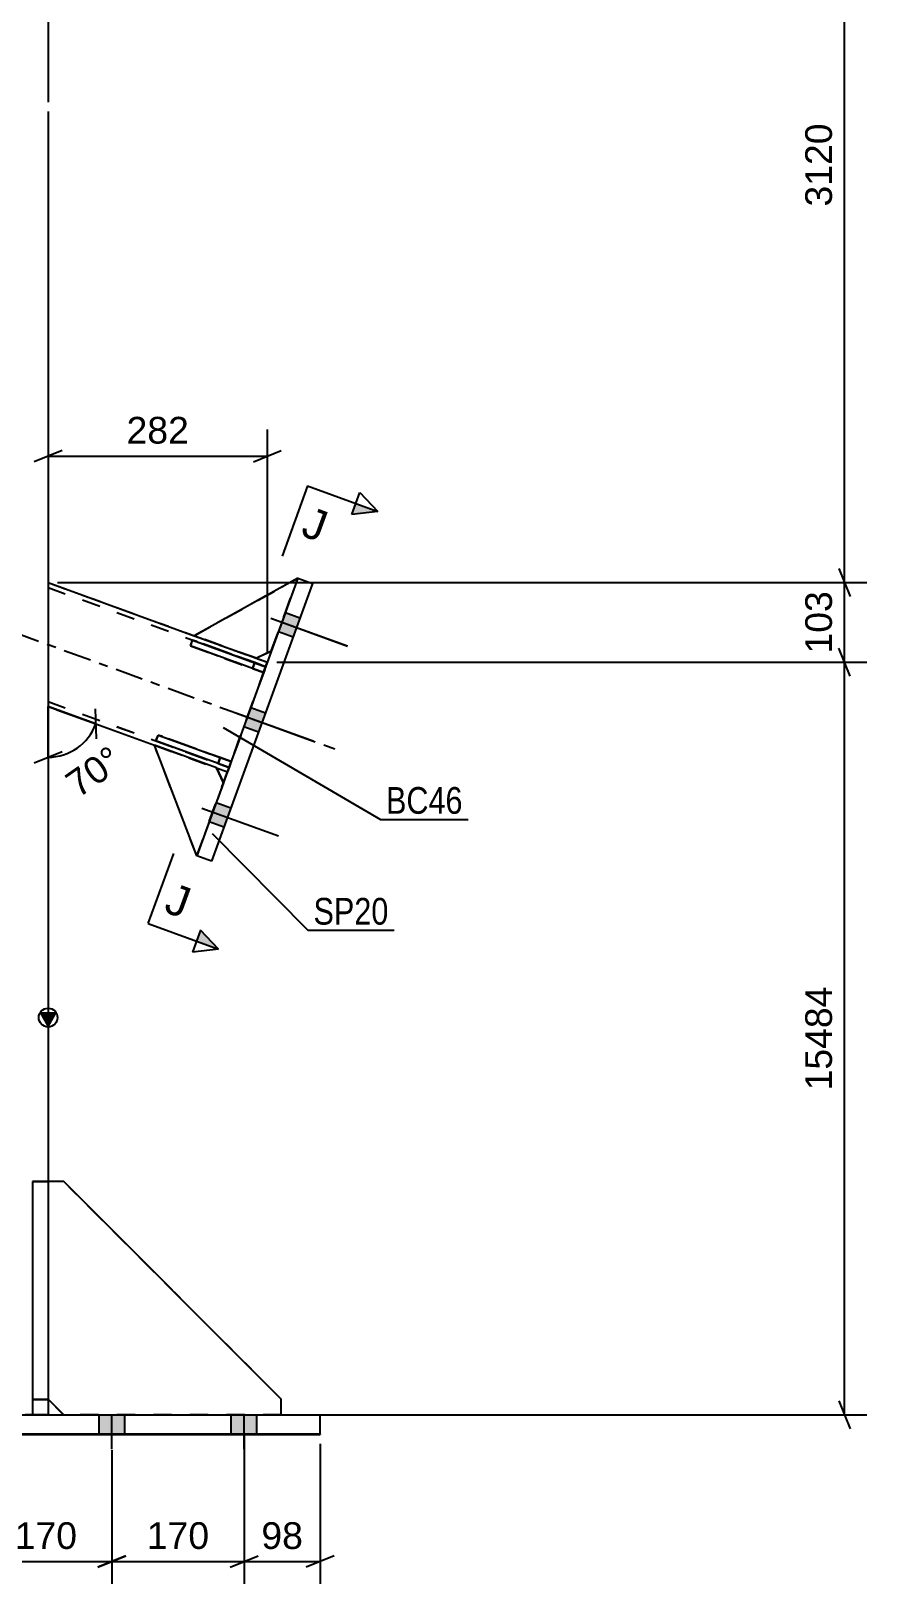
# Model space of a CAD drawing. Header units: millimetres. Extents: x -160 to 681, y -274 to 320.
# Drawn here: x 422.8 to 512.5, y -18.1 to 148.3 of the extents above; entities that cross this region are included whole.
import ezdxf

# ---------------------------------------------------------------- set-up
doc = ezdxf.new("R2010")
doc.units = ezdxf.units.MM
doc.linetypes.add('DXK_LINE_DOT2', pattern=[3.9198, 1.9599, -1.9599])
doc.linetypes.add('DXK_LINE_DOT3', pattern=[5.9187, 2.979, -0.9799, 0.9799, -0.9799])
doc.styles.add('Arial', font='ARIAL.TTF', dxfattribs={"height": 0.2})
doc.styles.add('Arial Narrow', font='ARIALN.TTF', dxfattribs={"height": 0.2})

# ---------------------------------------------------------------- blocks, each defined once
blk = doc.blocks.new('Part-284857079-5072 - 5050')
at = {"color": 2, "linetype": 'Continuous'}
for p, q in [((440, 82.57), (439.95, 82.42)), ((447.78, 79.57), (439.95, 82.42)), ((440, 82.58), (440.17, 83.04)), ((440.17, 83.04), (448, 80.19)), ((446.6, 79.99), (447.78, 79.57)), ((448, 80.19), (447.78, 79.57))]:
    blk.add_line(p, q, dxfattribs=at)
at = {"color": 7, "linetype": 'DXK_LINE_DOT2'}
for p, q in [((439.95, 82.42), (446.6, 79.99)), ((440, 82.58), (440, 82.57)), ((446.83, 80.62), (440.17, 83.04)), ((446.83, 80.62), (446.6, 79.99)), ((448, 80.19), (446.83, 80.62)), ((448, 80.19), (447.78, 79.57)), ((448, 80.19), (448, 80.19)), ((447.78, 79.57), (447.78, 79.57)), ((447.78, 79.57), (447.78, 79.57))]:
    blk.add_line(p, q, dxfattribs=at)
blk = doc.blocks.new('Part-284857079-5062 - 5050')
at = {"color": 7, "linetype": 'DXK_LINE_DOT2'}
for p, q in [((439.95, 82.41), (440.17, 83.04)), ((446.6, 79.99), (439.95, 82.41)), ((439.95, 82.41), (447.78, 79.56)), ((440.17, 83.04), (446.83, 80.62)), ((448, 80.19), (440.17, 83.04)), ((446.6, 79.99), (446.83, 80.62)), ((447.78, 79.56), (446.6, 79.99)), ((446.83, 80.62), (448, 80.19)), ((447.78, 79.56), (448, 80.19)), ((447.78, 79.56), (448, 80.19)), ((448, 80.19), (448, 80.19)), ((447.78, 79.56), (447.78, 79.56))]:
    blk.add_line(p, q, dxfattribs=at)
blk = doc.blocks.new('Bolt-284857079-5118 - 5050')
at = {"linetype": 'Continuous'}
for points in [[(450.94, 83.38), (451.68, 85.42), (450.11, 85.99), (449.37, 83.95)], [(450.94, 83.38), (451.68, 85.42), (450.11, 85.99), (449.37, 83.95)], [(450.94, 83.38), (451.68, 85.41), (450.11, 85.98), (449.37, 83.95)], [(447.23, 73.2), (447.97, 75.24), (446.41, 75.81), (445.67, 73.77)], [(447.23, 73.2), (447.97, 75.23), (446.41, 75.8), (445.67, 73.77)], [(443.53, 63.02), (444.27, 65.06), (442.7, 65.63), (441.96, 63.59)], [(443.53, 63.02), (444.27, 65.06), (442.7, 65.63), (441.96, 63.59)], [(443.53, 63.02), (444.27, 65.05), (442.7, 65.62), (441.96, 63.59)]]:
    blk.add_hatch(color=1, dxfattribs=at).paths.add_polyline_path(points)
at = {"color": 1, "linetype": 'Continuous'}
for p, q in [((448.57, 85.4), (456.79, 82.41)), ((448.57, 85.4), (456.79, 82.4)), ((448.57, 85.39), (456.79, 82.4)), ((450.11, 85.99), (451.68, 85.42)), ((450.11, 85.99), (451.68, 85.42)), ((450.11, 85.98), (451.68, 85.41)), ((449.37, 83.95), (450.94, 83.38)), ((449.37, 83.95), (450.94, 83.38)), ((449.37, 83.95), (450.94, 83.38)), ((444.86, 75.22), (453.09, 72.23)), ((444.86, 75.21), (453.09, 72.22)), ((446.41, 75.81), (447.97, 75.24)), ((446.41, 75.8), (447.97, 75.23)), ((445.67, 73.77), (447.23, 73.2)), ((445.67, 73.77), (447.23, 73.2)), ((441.16, 65.04), (449.38, 62.05)), ((441.16, 65.04), (449.38, 62.04)), ((441.16, 65.03), (449.38, 62.04)), ((442.7, 65.63), (444.27, 65.06)), ((442.7, 65.63), (444.27, 65.06)), ((442.7, 65.62), (444.27, 65.05)), ((441.96, 63.59), (443.53, 63.02)), ((441.96, 63.59), (443.53, 63.02)), ((441.96, 63.59), (443.53, 63.02))]:
    blk.add_line(p, q, dxfattribs=at)
blk = doc.blocks.new('Bolt-284857079-5119 - 5050')
at = {"linetype": 'Continuous'}
for points in [[(318.97, -2.08), (321.72, -2.08), (321.72, 0.01), (318.97, 0.01)], [(318.97, -2.08), (321.72, -2.08), (321.72, 0.01), (318.97, 0.01)], [(318.97, -2.08), (321.72, -2.08), (321.72, 0), (318.97, 0)], [(333.14, -2.08), (335.89, -2.08), (335.89, 0.01), (333.14, 0.01)], [(333.14, -2.08), (335.89, -2.08), (335.89, 0.01), (333.14, 0.01)], [(333.14, -2.08), (335.89, -2.08), (335.89, 0), (333.14, 0)], [(347.31, -2.08), (350.06, -2.08), (350.06, 0.01), (347.31, 0.01)], [(347.31, -2.08), (350.06, -2.08), (350.06, 0.01), (347.31, 0.01)], [(369.14, -2.08), (371.89, -2.08), (371.89, 0.01), (369.14, 0.01)], [(369.14, -2.08), (371.89, -2.08), (371.89, 0.01), (369.14, 0.01)], [(394.14, -2.08), (396.89, -2.08), (396.89, 0.01), (394.14, 0.01)], [(394.14, -2.08), (396.89, -2.08), (396.89, 0.01), (394.14, 0.01)], [(415.97, -2.08), (418.72, -2.08), (418.72, 0.01), (415.97, 0.01)], [(415.97, -2.08), (418.72, -2.08), (418.72, 0.01), (415.97, 0.01)], [(430.14, -2.08), (432.89, -2.08), (432.89, 0.01), (430.14, 0.01)], [(430.14, -2.08), (432.89, -2.08), (432.89, 0.01), (430.14, 0.01)], [(430.14, -2.08), (432.89, -2.08), (432.89, 0), (430.14, 0)], [(444.31, -2.08), (447.06, -2.08), (447.06, 0.01), (444.31, 0.01)], [(444.31, -2.08), (447.06, -2.08), (447.06, 0.01), (444.31, 0.01)], [(444.31, -2.08), (447.06, -2.08), (447.06, 0), (444.31, 0)], [(318.97, -2.08), (321.72, -2.08), (321.72, 0), (318.97, 0)], [(318.97, -2.1), (321.72, -2.1), (321.72, -0.01), (318.97, -0.01)], [(318.97, -2.09), (321.72, -2.09), (321.72, -0.01), (318.97, -0.01)], [(318.97, -2.09), (321.72, -2.09), (321.72, -0.01), (318.97, -0.01)], [(318.97, -2.1), (321.72, -2.1), (321.72, -0.02), (318.97, -0.02)], [(333.14, -2.08), (335.89, -2.08), (335.89, 0), (333.14, 0)], [(333.14, -2.1), (335.89, -2.1), (335.89, -0.01), (333.14, -0.01)], [(333.14, -2.09), (335.89, -2.09), (335.89, -0.01), (333.14, -0.01)], [(333.14, -2.09), (335.89, -2.09), (335.89, -0.01), (333.14, -0.01)], [(333.14, -2.1), (335.89, -2.1), (335.89, -0.02), (333.14, -0.02)], [(347.31, -2.1), (350.06, -2.1), (350.06, -0.01), (347.31, -0.01)], [(347.31, -2.1), (350.06, -2.1), (350.06, -0.02), (347.31, -0.02)], [(369.14, -2.1), (371.89, -2.1), (371.89, -0.01), (369.14, -0.01)], [(369.14, -2.1), (371.89, -2.1), (371.89, -0.02), (369.14, -0.02)], [(394.14, -2.1), (396.89, -2.1), (396.89, -0.01), (394.14, -0.01)], [(394.14, -2.1), (396.89, -2.1), (396.89, -0.02), (394.14, -0.02)], [(415.97, -2.1), (418.72, -2.1), (418.72, -0.01), (415.97, -0.01)], [(415.97, -2.1), (418.72, -2.1), (418.72, -0.02), (415.97, -0.02)], [(430.14, -2.08), (432.89, -2.08), (432.89, 0), (430.14, 0)], [(430.14, -2.1), (432.89, -2.1), (432.89, -0.01), (430.14, -0.01)], [(430.14, -2.09), (432.89, -2.09), (432.89, -0.01), (430.14, -0.01)], [(430.14, -2.09), (432.89, -2.09), (432.89, -0.01), (430.14, -0.01)], [(430.14, -2.1), (432.89, -2.1), (432.89, -0.02), (430.14, -0.02)], [(444.31, -2.08), (447.06, -2.08), (447.06, 0), (444.31, 0)], [(444.31, -2.1), (447.06, -2.1), (447.06, -0.01), (444.31, -0.01)], [(444.31, -2.09), (447.06, -2.09), (447.06, -0.01), (444.31, -0.01)], [(444.31, -2.09), (447.06, -2.09), (447.06, -0.01), (444.31, -0.01)], [(444.31, -2.1), (447.06, -2.1), (447.06, -0.02), (444.31, -0.02)]]:
    blk.add_hatch(color=1, dxfattribs=at).paths.add_polyline_path(points)
at = {"color": 1, "linetype": 'Continuous'}
for p, q in [((318.97, -2.08), (318.97, 0.01)), ((318.97, -2.08), (318.97, 0.01)), ((318.97, -2.08), (318.97, 0)), ((320.35, -3.66), (320.35, 0.01)), ((320.35, -3.66), (320.35, 0.01)), ((320.35, -3.66), (320.35, 0)), ((321.72, -2.08), (321.72, 0.01)), ((321.72, -2.08), (321.72, 0.01)), ((321.72, -2.08), (321.72, 0)), ((333.14, -2.08), (333.14, 0.01)), ((333.14, -2.08), (333.14, 0.01)), ((333.14, -2.08), (333.14, 0)), ((334.52, -3.66), (334.52, 0.01)), ((334.52, -3.66), (334.52, 0.01)), ((334.52, -3.66), (334.52, 0)), ((335.89, -2.08), (335.89, 0.01)), ((335.89, -2.08), (335.89, 0.01)), ((335.89, -2.08), (335.89, 0)), ((347.31, -2.08), (347.31, 0.01)), ((347.31, -2.08), (347.31, 0.01)), ((348.68, -3.66), (348.68, 0.01)), ((348.68, -3.66), (348.68, 0.01)), ((350.06, -2.08), (350.06, 0.01)), ((350.06, -2.08), (350.06, 0.01)), ((369.14, -2.08), (369.14, 0.01)), ((369.14, -2.08), (369.14, 0.01)), ((370.52, -3.66), (370.52, 0.01)), ((370.52, -3.66), (370.52, 0.01)), ((371.89, -2.08), (371.89, 0.01)), ((371.89, -2.08), (371.89, 0.01)), ((394.14, -2.08), (394.14, 0.01)), ((394.14, -2.08), (394.14, 0.01)), ((395.52, -3.66), (395.52, 0.01)), ((395.52, -3.66), (395.52, 0.01)), ((396.89, -2.08), (396.89, 0.01)), ((396.89, -2.08), (396.89, 0.01)), ((415.97, -2.08), (415.97, 0.01)), ((415.97, -2.08), (415.97, 0.01)), ((417.35, -3.66), (417.35, 0.01)), ((417.35, -3.66), (417.35, 0.01)), ((418.72, -2.08), (418.72, 0.01)), ((418.72, -2.08), (418.72, 0.01)), ((430.14, -2.08), (430.14, 0.01)), ((430.14, -2.08), (430.14, 0.01)), ((430.14, -2.08), (430.14, 0)), ((431.52, -3.66), (431.52, 0.01)), ((431.52, -3.66), (431.52, 0.01)), ((431.52, -3.66), (431.52, 0)), ((432.89, -2.08), (432.89, 0.01)), ((432.89, -2.08), (432.89, 0.01)), ((432.89, -2.08), (432.89, 0)), ((444.31, -2.08), (444.31, 0.01)), ((444.31, -2.08), (444.31, 0.01)), ((444.31, -2.08), (444.31, 0)), ((445.68, -3.66), (445.68, 0.01)), ((445.68, -3.66), (445.68, 0.01)), ((445.68, -3.66), (445.68, 0)), ((447.06, -2.08), (447.06, 0.01)), ((447.06, -2.08), (447.06, 0.01)), ((447.06, -2.08), (447.06, 0)), ((318.97, -2.08), (318.97, 0)), ((318.97, -2.1), (318.97, -0.01)), ((318.97, -2.09), (318.97, -0.01)), ((318.97, -2.09), (318.97, -0.01)), ((318.97, -2.1), (318.97, -0.02)), ((320.35, -3.67), (320.35, 0)), ((320.35, -3.68), (320.35, -0.01)), ((320.35, -3.68), (320.35, -0.01)), ((320.35, -3.67), (320.35, -0.01)), ((320.35, -3.68), (320.35, -0.02)), ((321.72, -2.08), (321.72, 0)), ((321.72, -2.1), (321.72, -0.01)), ((321.72, -2.09), (321.72, -0.01)), ((321.72, -2.09), (321.72, -0.01)), ((321.72, -2.1), (321.72, -0.02)), ((333.14, -2.08), (333.14, 0)), ((333.14, -2.1), (333.14, -0.01)), ((333.14, -2.09), (333.14, -0.01)), ((333.14, -2.09), (333.14, -0.01)), ((333.14, -2.1), (333.14, -0.02)), ((334.52, -3.67), (334.52, 0)), ((334.52, -3.68), (334.52, -0.01)), ((334.52, -3.68), (334.52, -0.01)), ((334.52, -3.67), (334.52, -0.01)), ((334.52, -3.68), (334.52, -0.02)), ((335.89, -2.08), (335.89, 0)), ((335.89, -2.1), (335.89, -0.01)), ((335.89, -2.09), (335.89, -0.01)), ((335.89, -2.09), (335.89, -0.01)), ((335.89, -2.1), (335.89, -0.02)), ((347.31, -2.1), (347.31, -0.01)), ((347.31, -2.1), (347.31, -0.02)), ((348.68, -3.68), (348.68, -0.01)), ((348.68, -3.68), (348.68, -0.02)), ((350.06, -2.1), (350.06, -0.01)), ((350.06, -2.1), (350.06, -0.02)), ((369.14, -2.1), (369.14, -0.01)), ((369.14, -2.1), (369.14, -0.02)), ((370.52, -3.68), (370.52, -0.01)), ((370.52, -3.68), (370.52, -0.02)), ((371.89, -2.1), (371.89, -0.01)), ((371.89, -2.1), (371.89, -0.02)), ((394.14, -2.1), (394.14, -0.01)), ((394.14, -2.1), (394.14, -0.02)), ((395.52, -3.68), (395.52, -0.01)), ((395.52, -3.68), (395.52, -0.02)), ((396.89, -2.1), (396.89, -0.01)), ((396.89, -2.1), (396.89, -0.02)), ((415.97, -2.1), (415.97, -0.01)), ((415.97, -2.1), (415.97, -0.02)), ((417.35, -3.68), (417.35, -0.01)), ((417.35, -3.68), (417.35, -0.02)), ((418.72, -2.1), (418.72, -0.01)), ((418.72, -2.1), (418.72, -0.02)), ((430.14, -2.08), (430.14, 0)), ((430.14, -2.1), (430.14, -0.01)), ((430.14, -2.09), (430.14, -0.01)), ((430.14, -2.09), (430.14, -0.01)), ((430.14, -2.1), (430.14, -0.02)), ((431.52, -3.67), (431.52, 0)), ((431.52, -3.68), (431.52, -0.01)), ((431.52, -3.68), (431.52, -0.01)), ((431.52, -3.67), (431.52, -0.01)), ((431.52, -3.68), (431.52, -0.02)), ((432.89, -2.08), (432.89, 0)), ((432.89, -2.1), (432.89, -0.01)), ((432.89, -2.09), (432.89, -0.01)), ((432.89, -2.09), (432.89, -0.01)), ((432.89, -2.1), (432.89, -0.02)), ((444.31, -2.08), (444.31, 0)), ((444.31, -2.1), (444.31, -0.01)), ((444.31, -2.09), (444.31, -0.01)), ((444.31, -2.09), (444.31, -0.01)), ((444.31, -2.1), (444.31, -0.02)), ((445.68, -3.67), (445.68, 0)), ((445.68, -3.68), (445.68, -0.01)), ((445.68, -3.68), (445.68, -0.01)), ((445.68, -3.67), (445.68, -0.01)), ((445.68, -3.68), (445.68, -0.02)), ((447.06, -2.08), (447.06, 0)), ((447.06, -2.1), (447.06, -0.01)), ((447.06, -2.09), (447.06, -0.01)), ((447.06, -2.09), (447.06, -0.01)), ((447.06, -2.1), (447.06, -0.02))]:
    blk.add_line(p, q, dxfattribs=at)
blk = doc.blocks.new('Part-284857079-5211 - 5050')
at = {"color": 2, "linetype": 'Continuous'}
for p, q in [((312.18, -2.1), (312.18, 0.01)), ((312.18, 0.01), (453.85, 0.01)), ((453.85, -2.1), (453.85, 0.01)), ((312.18, -2.07), (312.18, -2.1)), ((453.85, -2.07), (312.18, -2.07)), ((312.18, -2.1), (453.85, -2.1)), ((453.85, -2.07), (453.85, -2.1))]:
    blk.add_line(p, q, dxfattribs=at)
at = {"color": 7, "linetype": 'DXK_LINE_DOT2'}
blk.add_line((312.18, -0.02), (453.85, -0.02), dxfattribs=at)
blk = doc.blocks.new('Part-284857079-5068 - 5050')
at = {"color": 2, "linetype": 'Continuous'}
for p, q in [((436.07, 71.77), (436.07, 71.77)), ((442.73, 69.34), (436.07, 71.77)), ((440.62, 59.91), (436.07, 71.77)), ((442.73, 69.34), (442.73, 69.34)), ((443.47, 67.74), (442.73, 69.34)), ((440.62, 59.91), (440.62, 59.91)), ((440.62, 59.91), (440.62, 59.91)), ((440.62, 59.91), (440.62, 59.91))]:
    blk.add_line(p, q, dxfattribs=at)
at = {"color": 7, "linetype": 'DXK_LINE_DOT2'}
for p, q in [((436.07, 71.77), (442.73, 69.34)), ((440.62, 59.91), (436.07, 71.77)), ((442.73, 69.34), (443.47, 67.74)), ((443.47, 67.74), (440.62, 59.91)), ((440.62, 59.91), (443.47, 67.74)), ((443.47, 67.74), (443.47, 67.74)), ((443.47, 67.74), (443.47, 67.74)), ((440.62, 59.91), (440.62, 59.91)), ((440.62, 59.91), (440.62, 59.91))]:
    blk.add_line(p, q, dxfattribs=at)
blk = doc.blocks.new('Part-284857079-5152 - 5050')
at = {"color": 7, "linetype": 'DXK_LINE_DOT2'}
for p, q in [((423.02, 24.99), (423.02, -0.02)), ((423.02, 24.99), (424.68, 24.99)), ((424.68, 24.99), (423.02, 24.99)), ((424.68, 24.99), (424.68, -0.02)), ((423.02, 1.66), (424.68, 1.66)), ((423.02, 1.65), (424.68, 1.65)), ((423.02, -0.01), (423.02, 0.01)), ((424.68, -0.01), (424.68, 0.01)), ((424.68, -0.01), (423.02, -0.01)), ((423.02, -0.02), (424.68, -0.02))]:
    blk.add_line(p, q, dxfattribs=at)
blk = doc.blocks.new('Part-284857079-5069 - 5050')
at = {"color": 7, "linetype": 'DXK_LINE_DOT2'}
for p, q in [((451.45, 89.67), (440.34, 83.51)), ((440.34, 83.51), (451.45, 89.67)), ((448.6, 81.84), (451.45, 89.67)), ((451.45, 89.67), (448.6, 81.84)), ((451.45, 89.67), (451.45, 89.67)), ((440.34, 83.51), (447, 81.09)), ((440.34, 83.51), (440.34, 83.51)), ((447, 81.09), (440.34, 83.51)), ((448.6, 81.84), (447, 81.09)), ((448.6, 81.84), (448.6, 81.83)), ((448.6, 81.84), (448.6, 81.84)), ((447, 81.09), (447, 81.09)), ((447, 81.09), (447, 81.09))]:
    blk.add_line(p, q, dxfattribs=at)
at = {"color": 2, "linetype": 'Continuous'}
blk.add_line((448.6, 81.83), (447, 81.09), dxfattribs=at)
blk = doc.blocks.new('Part-284857079-5070 - 5050')
at = {"color": 2, "linetype": 'Continuous'}
for p, q in [((451.45, 89.67), (440.34, 83.51)), ((440.34, 83.51), (447, 81.09)), ((440.34, 83.51), (440.34, 83.51)), ((448.6, 81.84), (447, 81.09)), ((447, 81.09), (447, 81.09))]:
    blk.add_line(p, q, dxfattribs=at)
at = {"color": 7, "linetype": 'DXK_LINE_DOT2'}
for p, q in [((440.34, 83.51), (451.45, 89.67)), ((448.6, 81.84), (451.45, 89.67)), ((451.45, 89.67), (448.6, 81.84)), ((451.45, 89.67), (451.45, 89.67)), ((451.45, 89.67), (451.45, 89.67)), ((447, 81.09), (440.34, 83.51)), ((448.6, 81.84), (447, 81.09)), ((448.6, 81.84), (448.6, 81.84)), ((448.6, 81.84), (448.6, 81.84))]:
    blk.add_line(p, q, dxfattribs=at)
blk = doc.blocks.new('Part-284857079-5071 - 5050')
at = {"color": 2, "linetype": 'Continuous'}
for p, q in [((436.41, 72.71), (436.24, 72.24)), ((444.07, 69.39), (436.24, 72.24)), ((436.41, 72.71), (436.47, 72.86)), ((436.47, 72.86), (444.3, 70.01)), ((444.3, 70.01), (444.07, 69.39)), ((442.9, 69.81), (444.07, 69.39))]:
    blk.add_line(p, q, dxfattribs=at)
at = {"color": 7, "linetype": 'DXK_LINE_DOT2'}
for p, q in [((436.24, 72.24), (442.9, 69.81)), ((436.41, 72.71), (436.41, 72.71)), ((443.12, 70.44), (436.47, 72.86)), ((443.12, 70.44), (442.9, 69.81)), ((444.3, 70.01), (443.12, 70.44)), ((444.3, 70.01), (444.07, 69.39)), ((444.3, 70.01), (444.3, 70.01)), ((444.07, 69.39), (444.07, 69.39)), ((444.07, 69.39), (444.07, 69.39))]:
    blk.add_line(p, q, dxfattribs=at)
blk = doc.blocks.new('Part-284857079-5073 - 5050')
at = {"color": 7, "linetype": 'DXK_LINE_DOT2'}
for p, q in [((436.24, 72.23), (436.47, 72.86)), ((442.9, 69.81), (436.24, 72.23)), ((436.24, 72.23), (444.07, 69.38)), ((436.47, 72.86), (443.12, 70.44)), ((444.3, 70.01), (436.47, 72.86)), ((442.9, 69.81), (443.12, 70.44)), ((443.12, 70.44), (444.3, 70.01)), ((444.07, 69.38), (444.3, 70.01)), ((444.07, 69.38), (444.3, 70.01)), ((444.3, 70.01), (444.3, 70.01)), ((444.07, 69.38), (442.9, 69.81)), ((444.07, 69.38), (444.07, 69.38))]:
    blk.add_line(p, q, dxfattribs=at)
blk = doc.blocks.new('Part-284857079-5079 - 5050')
at = {"color": 7, "linetype": 'DXK_LINE_DOT2'}
for p, q in [((436.07, 71.76), (436.07, 71.77)), ((442.73, 69.34), (436.07, 71.77)), ((440.62, 59.91), (436.07, 71.77)), ((436.07, 71.76), (442.73, 69.34)), ((440.62, 59.91), (436.07, 71.76)), ((442.73, 69.34), (443.47, 67.74)), ((442.73, 69.34), (442.73, 69.34)), ((443.47, 67.74), (442.73, 69.34)), ((443.47, 67.74), (440.62, 59.91)), ((440.62, 59.91), (443.47, 67.74)), ((443.47, 67.74), (443.47, 67.74))]:
    blk.add_line(p, q, dxfattribs=at)
at = {"color": 2, "linetype": 'Continuous'}
blk.add_line((440.62, 59.91), (440.62, 59.91), dxfattribs=at)
blk.add_line((440.62, 59.91), (440.62, 59.91), dxfattribs=at)
blk.add_line((440.62, 59.91), (440.62, 59.91), dxfattribs=at)
blk = doc.blocks.new('Part-284857079-5154 - 5050')
at = {"color": 2, "linetype": 'Continuous'}
for p, q in [((424.68, 89.21), (440.34, 83.51)), ((447, 81.09), (448.18, 80.66)), ((424.68, 75.91), (436.07, 71.76)), ((424.68, 75.91), (436.07, 71.77)), ((442.73, 69.34), (443.9, 68.92)), ((442.73, 69.34), (443.9, 68.92))]:
    blk.add_line(p, q, dxfattribs=at)
at = {"color": 7, "linetype": 'DXK_LINE_DOT2'}
for p, q in [((424.68, 89.21), (424.68, 89.21)), ((424.68, 89.21), (424.68, 75.91)), ((424.68, 89.21), (448.18, 80.66)), ((424.68, 88.68), (448, 80.19)), ((424.68, 88.68), (448, 80.19)), ((440.34, 83.51), (447, 81.09)), ((448, 80.19), (444.11, 69.49)), ((447.96, 80.08), (444.11, 69.5)), ((447.9, 79.9), (444.12, 69.52)), ((447.95, 80.06), (444.18, 69.68)), ((447.95, 80.05), (447.9, 79.9)), ((447.99, 80.16), (447.95, 80.05)), ((447.95, 80.06), (447.99, 80.16)), ((448.07, 80.39), (447.96, 80.08)), ((448, 80.19), (447.99, 80.16)), ((447.99, 80.16), (448, 80.19)), ((448, 80.19), (448.07, 80.39)), ((448, 80.19), (448, 80.19)), ((448.07, 80.39), (448.15, 80.59)), ((448.15, 80.59), (448.07, 80.39)), ((448.15, 80.59), (448.18, 80.66)), ((448.18, 80.66), (448.15, 80.59)), ((448.18, 80.66), (448.18, 80.66)), ((424.68, 76.44), (444.07, 69.39)), ((424.68, 76.44), (444.07, 69.38)), ((436.07, 71.77), (442.73, 69.34)), ((436.07, 71.76), (442.73, 69.34)), ((443.93, 68.99), (443.9, 68.92)), ((443.9, 68.91), (443.93, 68.99)), ((443.9, 68.92), (443.9, 68.91)), ((443.9, 68.92), (443.9, 68.91)), ((444, 69.19), (443.93, 68.99)), ((443.93, 68.99), (444, 69.19)), ((444.11, 69.5), (444, 69.19)), ((444, 69.19), (444.11, 69.49)), ((444.08, 69.42), (444.07, 69.38)), ((444.07, 69.39), (444.08, 69.42)), ((444.07, 69.38), (444.07, 69.39)), ((444.12, 69.52), (444.08, 69.42)), ((444.08, 69.42), (444.12, 69.52)), ((444.12, 69.52), (444.18, 69.68))]:
    blk.add_line(p, q, dxfattribs=at)
at = {"color": 7, "linetype": 'DXK_LINE_DOT3'}
blk.add_line((415.29, 85.98), (455.43, 71.37), dxfattribs=at)
blk = doc.blocks.new('Part-284857079-5153 - 5050')
at = {"color": 7, "linetype": 'DXK_LINE_DOT2'}
for p, q in [((426.35, 24.99), (424.68, 24.99)), ((424.68, 24.99), (424.68, 1.66)), ((426.35, 24.99), (424.68, 24.99)), ((449.68, 1.66), (426.35, 24.99)), ((426.35, 24.99), (426.35, 24.99)), ((426.35, 24.99), (449.68, 1.66)), ((426.35, -0.01), (424.68, 1.66)), ((426.35, -0.01), (426.33, 0.01)), ((449.68, -0.01), (449.68, 1.66)), ((449.68, -0.01), (449.68, 0.01)), ((426.35, -0.01), (449.68, -0.01)), ((426.35, -0.01), (426.35, -0.01)), ((426.35, -0.01), (449.68, -0.01))]:
    blk.add_line(p, q, dxfattribs=at)
at = {"color": 2, "linetype": 'Continuous'}
blk.add_line((426.33, 0.01), (424.68, 1.66), dxfattribs=at)
blk = doc.blocks.new('Part-284857079-5184 - 5050')
at = {"color": 2, "linetype": 'Continuous'}
for p, q in [((451.45, 89.67), (440.62, 59.91)), ((453.02, 89.1), (442.19, 59.34)), ((453.02, 89.09), (442.19, 59.34)), ((451.45, 89.67), (453.02, 89.1)), ((453.02, 89.1), (453.02, 89.09)), ((453.02, 89.1), (453.02, 89.09)), ((442.19, 59.34), (440.62, 59.91)), ((440.62, 59.91), (440.62, 59.91)), ((442.19, 59.34), (440.62, 59.91)), ((440.62, 59.91), (440.62, 59.91)), ((442.19, 59.34), (442.19, 59.34))]:
    blk.add_line(p, q, dxfattribs=at)
at = {"color": 7, "linetype": 'DXK_LINE_DOT2'}
for p, q in [((440.62, 59.91), (451.45, 89.66)), ((451.45, 89.66), (451.45, 89.67)), ((451.45, 89.66), (453.02, 89.1))]:
    blk.add_line(p, q, dxfattribs=at)
blk = doc.blocks.new('Part-284857079-5214 - 5050')
at = {"color": 2, "linetype": 'Continuous'}
for p, q in [((423.02, 25), (423.02, 0.01)), ((423.02, 25), (424.68, 25)), ((424.68, 25), (424.68, 0.01)), ((423.02, 1.68), (424.68, 1.68))]:
    blk.add_line(p, q, dxfattribs=at)
at = {"color": 7, "linetype": 'DXK_LINE_DOT2'}
for p, q in [((424.68, 25), (423.02, 25)), ((423.02, 1.67), (424.68, 1.67)), ((423.02, 0.01), (423.02, 0)), ((424.68, 0.01), (423.02, 0.01)), ((423.02, 0), (424.68, 0)), ((424.68, 0.01), (424.68, 0))]:
    blk.add_line(p, q, dxfattribs=at)
blk = doc.blocks.new('Part-284857079-5215 - 5050')
at = {"color": 2, "linetype": 'Continuous'}
for p, q in [((426.35, 25), (424.68, 25)), ((449.68, 1.67), (426.35, 25)), ((426.35, 25), (426.35, 25)), ((426.34, 0.01), (424.68, 1.67)), ((449.68, 0.01), (449.68, 1.67))]:
    blk.add_line(p, q, dxfattribs=at)
at = {"color": 7, "linetype": 'DXK_LINE_DOT2'}
for p, q in [((424.68, 25), (424.68, 1.67)), ((426.35, 25), (424.68, 25)), ((426.35, 25), (449.68, 1.67)), ((426.35, 0), (424.68, 1.67)), ((426.35, 0), (426.34, 0.01)), ((426.35, 0), (449.68, 0)), ((426.35, 0), (426.35, 0)), ((449.68, 0), (426.35, 0)), ((449.68, 0), (449.68, 0.01)), ((449.68, 0.01), (449.68, 0)), ((449.68, 0), (449.68, 0))]:
    blk.add_line(p, q, dxfattribs=at)
blk = doc.blocks.new('Part-284857079-5324 - 5050')
at = {"linetype": 'Continuous'}
blk.add_hatch(color=2, dxfattribs=at).paths.add_polyline_path([(424.68, 41.68), (423.88, 43.08), (425.48, 43.08)])
at = {"color": 2, "linetype": 'Continuous'}
for p, q in [((424.68, 210.39), (424.68, 140.71)), ((424.68, 139.71), (424.68, 42.67)), ((424.68, 41.68), (423.88, 43.08)), ((423.88, 43.08), (425.48, 43.08)), ((425.48, 43.08), (424.68, 41.68)), ((424.68, 41.67), (424.68, 25))]:
    blk.add_line(p, q, dxfattribs=at)
at = {"color": 7, "linetype": 'DXK_LINE_DOT2'}
for p, q in [((424.68, 25), (424.68, 0)), ((423.51, 0), (422.21, 0)), ((424.38, 0), (423.51, 0)), ((424.68, 0), (424.38, 0)), ((424.68, -0.01), (424.68, 0.01)), ((424.68, -0.01), (424.68, 0)), ((422.21, -0.01), (423.51, -0.01)), ((423.51, -0.01), (424.38, -0.01)), ((424.38, -0.01), (424.68, -0.01))]:
    blk.add_line(p, q, dxfattribs=at)
at = {"color": 2, "linetype": 'Continuous'}
blk.add_circle((424.68, 42.58), 1, dxfattribs=at)
blk = doc.blocks.new('StraightDimension-284857079-19262 - 5050')
at = {"color": 7, "linetype": 'Continuous'}
for p, q in [((510.66, 177.2), (509.46, 180.2)), ((472.67, 178.7), (512.46, 178.7)), ((510.06, 89.21), (510.06, 178.7)), ((509.46, 90.71), (510.66, 87.71)), ((425.68, 89.21), (512.46, 89.21))]:
    blk.add_line(p, q, dxfattribs=at)
at = {"color": 0}
blk.add_wipeout([(509.31, 139), (505.11, 139), (505.11, 128.91), (509.31, 128.91)], dxfattribs=at)
at = {"color": 3, "style": 'Arial'}
blk.add_text('3120', height=2.865, rotation=90.0002, dxfattribs=at).set_placement((508.71, 129.51))
blk = doc.blocks.new('StraightDimension-284857079-5394 - 5050')
at = {"color": 7, "linetype": 'Continuous'}
for p, q in [((424.68, 112.94), (424.68, 100.35)), ((448.18, 81.66), (448.18, 105.6)), ((426.18, 103.35), (423.18, 102.15)), ((446.68, 102.15), (449.68, 103.35)), ((424.68, 102.75), (448.18, 102.75))]:
    blk.add_line(p, q, dxfattribs=at)
at = {"color": 0}
blk.add_wipeout([(440.36, 103.5), (440.36, 107.7), (432.49, 107.7), (432.49, 103.5)], dxfattribs=at)
at = {"color": 3, "style": 'Arial'}
blk.add_text('282', height=2.865, dxfattribs=at).set_placement((433.09, 104.1))
blk = doc.blocks.new('StraightDimension-284857079-5474 - 5050')
at = {"color": 7, "linetype": 'Continuous'}
for p, q in [((417.35, -3.8), (417.35, -18.13)), ((431.52, -3.8), (431.52, -18.13)), ((418.85, -15.13), (415.85, -16.33)), ((417.35, -15.73), (431.52, -15.73)), ((430.02, -16.33), (433.02, -15.13))]:
    blk.add_line(p, q, dxfattribs=at)
at = {"color": 0}
blk.add_wipeout([(428.37, -14.98), (428.37, -10.78), (420.5, -10.78), (420.5, -14.98)], dxfattribs=at)
at = {"color": 3, "style": 'Arial'}
blk.add_text('170', height=2.865, dxfattribs=at).set_placement((421.1, -14.38))
blk = doc.blocks.new('StraightDimension-284857079-5481 - 5050')
at = {"color": 7, "linetype": 'Continuous'}
for p, q in [((445.68, -2.05), (445.68, -18.13)), ((431.52, -3.8), (431.52, -18.13)), ((433.02, -15.13), (430.02, -16.33)), ((431.52, -15.73), (445.68, -15.73)), ((444.18, -16.33), (447.18, -15.13))]:
    blk.add_line(p, q, dxfattribs=at)
at = {"color": 0}
blk.add_wipeout([(442.53, -14.98), (442.53, -10.78), (434.66, -10.78), (434.66, -14.98)], dxfattribs=at)
at = {"color": 3, "style": 'Arial'}
blk.add_text('170', height=2.865, dxfattribs=at).set_placement((435.26, -14.38))
blk = doc.blocks.new('StraightDimension-284857079-5489 - 5050')
at = {"color": 7, "linetype": 'Continuous'}
for p, q in [((445.68, -2.05), (445.68, -18.13)), ((453.85, -3.1), (453.85, -18.13)), ((444.18, -16.33), (447.18, -15.13)), ((445.68, -15.73), (453.85, -15.73)), ((455.35, -15.13), (452.35, -16.33))]:
    blk.add_line(p, q, dxfattribs=at)
at = {"color": 0}
blk.add_wipeout([(452.59, -14.98), (452.59, -10.78), (446.94, -10.78), (446.94, -14.98)], dxfattribs=at)
at = {"color": 3, "style": 'Arial'}
blk.add_text('98', height=2.865, dxfattribs=at).set_placement((447.54, -14.38))
blk = doc.blocks.new('StraightDimension-284857079-19263 - 5050')
at = {"color": 7, "linetype": 'Continuous'}
for p, q in [((509.46, 90.71), (510.66, 87.71)), ((425.68, 89.21), (512.46, 89.21)), ((510.06, 80.66), (510.06, 89.21)), ((510.66, 79.16), (509.46, 82.16)), ((449.18, 80.66), (512.46, 80.66))]:
    blk.add_line(p, q, dxfattribs=at)
at = {"color": 0}
blk.add_wipeout([(509.31, 88.87), (505.11, 88.87), (505.11, 81), (509.31, 81)], dxfattribs=at)
at = {"color": 3, "style": 'Arial'}
blk.add_text('103', height=2.865, rotation=90.0002, dxfattribs=at).set_placement((508.71, 81.6))
blk = doc.blocks.new('StraightDimension-284857079-19264 - 5050')
at = {"color": 7, "linetype": 'Continuous'}
for p, q in [((510.66, 79.16), (509.46, 82.16)), ((449.18, 80.66), (512.46, 80.66)), ((510.06, -0.01), (510.06, 80.66)), ((509.46, 1.49), (510.66, -1.51)), ((425.68, -0.01), (512.46, -0.01))]:
    blk.add_line(p, q, dxfattribs=at)
at = {"color": 0}
blk.add_wipeout([(509.31, 46.48), (505.11, 46.48), (505.11, 34.17), (509.31, 34.17)], dxfattribs=at)
at = {"color": 3, "style": 'Arial'}
blk.add_text('15484', height=2.865, rotation=90.0002, dxfattribs=at).set_placement((508.71, 34.77))
blk = doc.blocks.new('AngleDimension-284857079-19291 - 5050')
at = {"color": 7, "linetype": 'Continuous'}
for p, q in [((429.79, 74.05), (424.68, 75.91)), ((424.68, 70.48), (424.68, 75.91)), ((425.62, 75.57), (429.79, 74.05)), ((429.74, 75.67), (429.84, 72.44)), ((423.18, 69.88), (426.18, 71.08))]:
    blk.add_line(p, q, dxfattribs=at)
blk.add_arc((424.68, 75.91), 5.43, 270, 339.9718, dxfattribs=at)
at = {"color": 0}
blk.add_wipeout([(433.69, 69.36), (431.28, 72.8), (425.34, 68.65), (427.75, 65.2)], dxfattribs=at)
at = {"color": 3, "style": 'Arial'}
blk.add_text('70°', height=2.865, rotation=34.9848, dxfattribs=at).set_placement((427.9, 66.04))
blk = doc.blocks.new('Mark-284857079-5180 - 5050')
at = {"color": 0}
blk.add_wipeout([(461.17, 52.54), (461.17, 55.54), (453.13, 55.54), (453.13, 52.54)], dxfattribs=at)
blk.add_wipeout([(461.17, 52.54), (461.17, 55.54), (453.13, 55.54), (453.13, 52.54)], dxfattribs=at)
at = {"color": 30, "linetype": 'Continuous'}
for p, q in [((442.26, 62.3), (452.53, 51.94)), ((452.53, 51.94), (461.77, 51.94))]:
    blk.add_line(p, q, dxfattribs=at)
at = {"color": 3, "style": 'Arial Narrow'}
blk.add_text('SP20', height=2.863, dxfattribs=at).set_placement((453.13, 52.54))
blk = doc.blocks.new('SectionMark-284857079-5846 - 5050')
at = {"linetype": 'Continuous'}
for points in [[(457.24, 96.51), (457.66, 97.69), (460.01, 96.83)], [(440.59, 50.77), (441.01, 51.94), (442.94, 49.91)]]:
    blk.add_hatch(color=6, dxfattribs=at).paths.add_polyline_path(points)
at = {"color": 6, "linetype": 'Continuous'}
for p, q in [((457.24, 96.51), (458.09, 98.86)), ((458.09, 98.86), (460.01, 96.83)), ((460.01, 96.83), (457.24, 96.51)), ((441.01, 51.94), (440.16, 49.59)), ((442.94, 49.91), (441.01, 51.94)), ((442.94, 49.91), (440.16, 49.59))]:
    blk.add_line(p, q, dxfattribs=at)
at = {"color": 0, "linetype": 'Continuous'}
for points in [[(453.83, 93.49), (455.03, 96.78), (452.84, 97.58), (451.64, 94.29)], [(439.15, 53.15), (440.35, 56.44), (438.15, 57.24), (436.96, 53.95)]]:
    blk.add_wipeout(points, dxfattribs=at)
at = {"color": 6, "linetype": 'Continuous'}
for p, q in [((452.5, 99.57), (449.76, 92.05)), ((452.5, 99.57), (460.01, 96.83)), ((435.42, 52.65), (438.15, 60.17)), ((435.42, 52.65), (442.94, 49.91))]:
    blk.add_line(p, q, dxfattribs=at)
at = {"color": 3, "linetype": 'Continuous', "style": 'Arial'}
for p in [(451.64, 94.29), (436.96, 53.95)]:
    blk.add_text('J', height=3.34, rotation=-20.002, dxfattribs=at).set_placement(p)
blk = doc.blocks.new('Mark-284857079-22681 - 5050')
at = {"color": 0}
blk.add_wipeout([(469.12, 64.42), (469.12, 67.42), (460.9, 67.42), (460.9, 64.42)], dxfattribs=at)
blk.add_wipeout([(469.12, 64.42), (469.12, 67.42), (460.9, 67.42), (460.9, 64.42)], dxfattribs=at)
at = {"color": 30, "linetype": 'Continuous'}
for p, q in [((443.43, 73.66), (460.3, 63.82)), ((460.3, 63.82), (469.72, 63.82))]:
    blk.add_line(p, q, dxfattribs=at)
at = {"color": 3, "style": 'Arial Narrow'}
blk.add_text('BC46', height=2.863, dxfattribs=at).set_placement((460.9, 64.42))

msp = doc.modelspace()

# ---------------------------------------------------------------- block references
for name in ['Part-284857079-5324 - 5050', 'Part-284857079-5154 - 5050', 'Part-284857079-5069 - 5050', 'Part-284857079-5070 - 5050', 'Part-284857079-5184 - 5050', 'Bolt-284857079-5118 - 5050', 'Part-284857079-5072 - 5050', 'Part-284857079-5062 - 5050', 'Part-284857079-5068 - 5050', 'Part-284857079-5079 - 5050', 'Part-284857079-5071 - 5050', 'Part-284857079-5073 - 5050', 'Part-284857079-5214 - 5050', 'Part-284857079-5152 - 5050', 'Part-284857079-5215 - 5050', 'Part-284857079-5153 - 5050', 'Part-284857079-5211 - 5050', 'Bolt-284857079-5119 - 5050']:
    msp.add_blockref(name, (0, 0))

# ---------------------------------------------------------------- next in the draw order: block references
for name in ['StraightDimension-284857079-19262 - 5050', 'StraightDimension-284857079-5474 - 5050']:
    msp.add_blockref(name, (0, 0))

# ---------------------------------------------------------------- next in the draw order: block references
for name in ['StraightDimension-284857079-5394 - 5050', 'StraightDimension-284857079-5481 - 5050']:
    msp.add_blockref(name, (0, 0))

# ---------------------------------------------------------------- next in the draw order: block references
for name in ['StraightDimension-284857079-19263 - 5050', 'StraightDimension-284857079-5489 - 5050']:
    msp.add_blockref(name, (0, 0))

# ---------------------------------------------------------------- next in the draw order: block references
msp.add_blockref('StraightDimension-284857079-19264 - 5050', (0, 0))

# ---------------------------------------------------------------- next in the draw order: block references
for name in ['AngleDimension-284857079-19291 - 5050', 'Mark-284857079-5180 - 5050']:
    msp.add_blockref(name, (0, 0))

# ---------------------------------------------------------------- next in the draw order: block references
msp.add_blockref('SectionMark-284857079-5846 - 5050', (0, 0))

# ---------------------------------------------------------------- next in the draw order: block references
msp.add_blockref('Mark-284857079-22681 - 5050', (0, 0))

doc.saveas('drawing.dxf')
